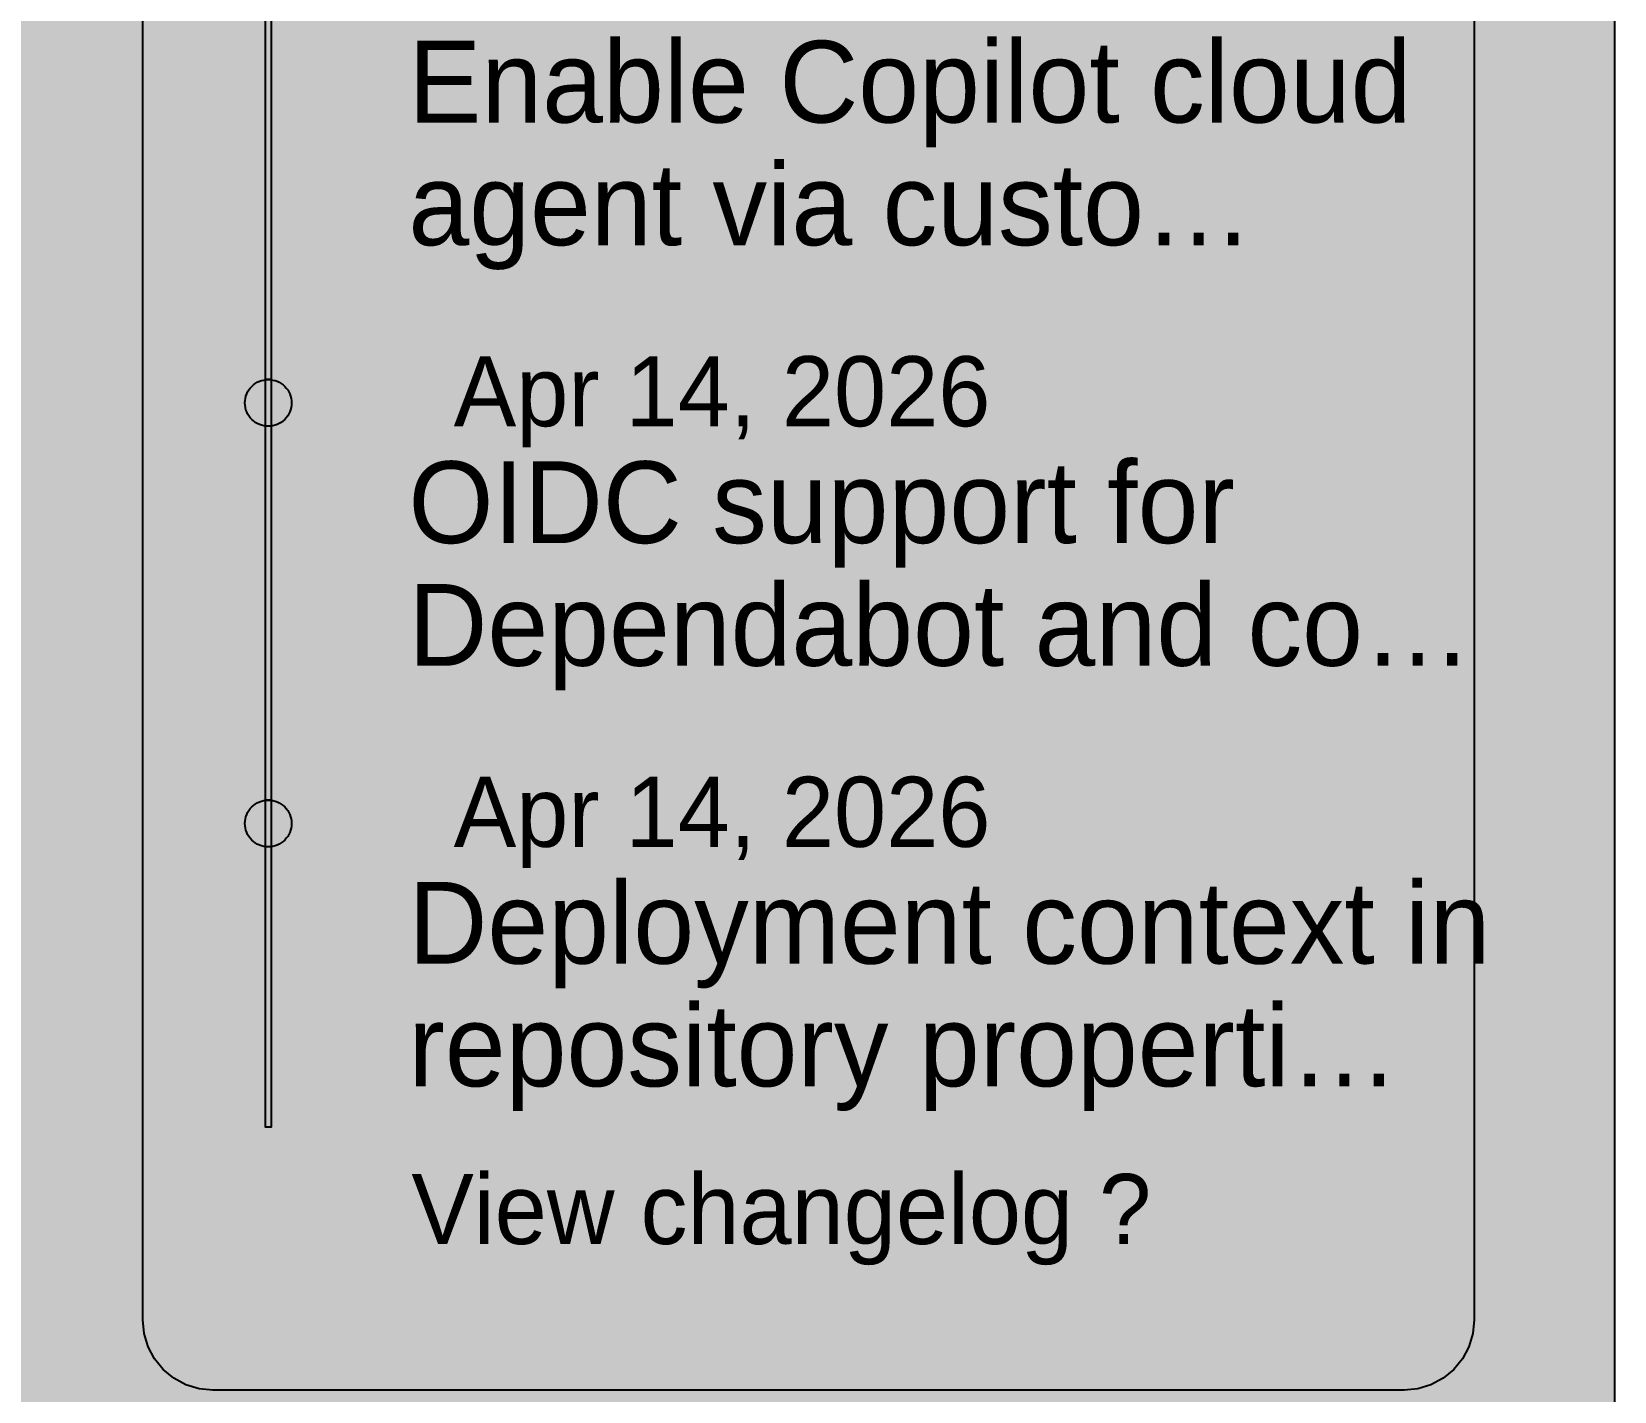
# Model space of a CAD drawing. Extents: x 0 to 2255, y 0 to 8703.
# Drawn here: x 1009 to 1280, y 8243.8 to 8476.6 of the extents above; entities that cross this region are included whole.
import ezdxf

# ---------------------------------------------------------------- set-up
doc = ezdxf.new("R2010")
doc.units = 0

msp = doc.modelspace()

# ---------------------------------------------------------------- hatches: boundary and pattern name
at = {"true_color": 0x0d1117}
for points in [[(0, 8703), (1280, 8703), (1280, 0.44), (0, 0.44)], [(0, 8639), (1280, 8639), (1280, 0.44), (0, 0.44)], [(1040.03, 8615), (1244, 8615), (1244, 8615), (1246.34, 8614.77), (1248.59, 8614.09), (1250.67, 8612.98), (1252.49, 8611.49), (1253.98, 8609.67), (1255.09, 8607.59), (1255.77, 8605.34), (1256, 8603), (1256, 8256), (1256, 8256), (1255.77, 8253.66), (1255.09, 8251.41), (1253.98, 8249.33), (1252.49, 8247.51), (1250.67, 8246.02), (1248.59, 8244.91), (1246.34, 8244.23), (1244, 8244), (1040.03, 8244), (1040.03, 8244), (1037.69, 8244.23), (1035.44, 8244.91), (1033.36, 8246.02), (1031.55, 8247.51), (1030.05, 8249.33), (1028.94, 8251.41), (1028.26, 8253.66), (1028.03, 8256), (1028.03, 8603), (1028.03, 8603), (1028.26, 8605.34), (1028.94, 8607.59), (1030.05, 8609.67), (1031.55, 8611.49), (1033.36, 8612.98), (1035.44, 8614.09), (1037.69, 8614.77), (1040.03, 8615)]]:
    msp.add_hatch(color=256, dxfattribs=at).paths.add_polyline_path(points, flags=0)
at = {"true_color": 0x010409}
msp.add_hatch(color=256, dxfattribs=at).paths.add_polyline_path([(0, 8639), (1280, 8639), (1280, 0.44), (0, 0.44)], flags=0)
at = {"true_color": 0x3d444d}
for points in [[(1049.03, 8489), (1050.03, 8489), (1050.03, 8417), (1049.03, 8417)], [(1049.53, 8417), (1049.92, 8416.98), (1050.31, 8416.92), (1050.69, 8416.83), (1051.06, 8416.7), (1051.42, 8416.53), (1051.75, 8416.33), (1052.07, 8416.09), (1052.36, 8415.83), (1052.62, 8415.54), (1052.86, 8415.22), (1053.06, 8414.89), (1053.23, 8414.53), (1053.36, 8414.16), (1053.46, 8413.78), (1053.51, 8413.39), (1053.53, 8413), (1053.51, 8412.61), (1053.46, 8412.22), (1053.36, 8411.84), (1053.23, 8411.47), (1053.06, 8411.11), (1052.86, 8410.78), (1052.62, 8410.46), (1052.36, 8410.17), (1052.07, 8409.91), (1051.75, 8409.67), (1051.42, 8409.47), (1051.06, 8409.3), (1050.69, 8409.17), (1050.31, 8409.08), (1049.92, 8409.02), (1049.53, 8409), (1049.14, 8409.02), (1048.75, 8409.08), (1048.37, 8409.17), (1048, 8409.3), (1047.65, 8409.47), (1047.31, 8409.67), (1046.99, 8409.91), (1046.7, 8410.17), (1046.44, 8410.46), (1046.2, 8410.78), (1046, 8411.11), (1045.83, 8411.47), (1045.7, 8411.84), (1045.61, 8412.22), (1045.55, 8412.61), (1045.53, 8413), (1045.55, 8413.39), (1045.61, 8413.78), (1045.7, 8414.16), (1045.83, 8414.53), (1046, 8414.89), (1046.2, 8415.22), (1046.44, 8415.54), (1046.7, 8415.83), (1046.99, 8416.09), (1047.31, 8416.33), (1047.65, 8416.53), (1048, 8416.7), (1048.37, 8416.83), (1048.75, 8416.92), (1049.14, 8416.98), (1049.53, 8417)], [(1049.03, 8417), (1050.03, 8417), (1050.03, 8345), (1049.03, 8345)], [(1049.53, 8345), (1049.92, 8344.98), (1050.31, 8344.92), (1050.69, 8344.83), (1051.06, 8344.7), (1051.42, 8344.53), (1051.75, 8344.33), (1052.07, 8344.09), (1052.36, 8343.83), (1052.62, 8343.54), (1052.86, 8343.22), (1053.06, 8342.89), (1053.23, 8342.53), (1053.36, 8342.16), (1053.46, 8341.78), (1053.51, 8341.39), (1053.53, 8341), (1053.51, 8340.61), (1053.46, 8340.22), (1053.36, 8339.84), (1053.23, 8339.47), (1053.06, 8339.11), (1052.86, 8338.78), (1052.62, 8338.46), (1052.36, 8338.17), (1052.07, 8337.91), (1051.75, 8337.67), (1051.42, 8337.47), (1051.06, 8337.3), (1050.69, 8337.17), (1050.31, 8337.08), (1049.92, 8337.02), (1049.53, 8337), (1049.14, 8337.02), (1048.75, 8337.08), (1048.37, 8337.17), (1048, 8337.3), (1047.65, 8337.47), (1047.31, 8337.67), (1046.99, 8337.91), (1046.7, 8338.17), (1046.44, 8338.46), (1046.2, 8338.78), (1046, 8339.11), (1045.83, 8339.47), (1045.7, 8339.84), (1045.61, 8340.22), (1045.55, 8340.61), (1045.53, 8341), (1045.55, 8341.39), (1045.61, 8341.78), (1045.7, 8342.16), (1045.83, 8342.53), (1046, 8342.89), (1046.2, 8343.22), (1046.44, 8343.54), (1046.7, 8343.83), (1046.99, 8344.09), (1047.31, 8344.33), (1047.65, 8344.53), (1048, 8344.7), (1048.37, 8344.83), (1048.75, 8344.92), (1049.14, 8344.98), (1049.53, 8345)], [(1049.03, 8345), (1050.03, 8345), (1050.03, 8289), (1049.03, 8289)]]:
    msp.add_hatch(color=256, dxfattribs=at).paths.add_polyline_path(points, flags=0)

# ---------------------------------------------------------------- linework, layer by layer
at = {"true_color": 0x0d1117}
for points in [[(0, 8703), (1280, 8703), (1280, 0.44), (0, 0.44)], [(0, 8639), (1280, 8639), (1280, 0.44), (0, 0.44)]]:
    msp.add_lwpolyline(points, close=True, dxfattribs=at)
at = {"true_color": 0x010409}
msp.add_lwpolyline([(0, 8639), (1280, 8639), (1280, 0.44), (0, 0.44)], close=True, dxfattribs=at)
at = {"true_color": 0x3d444d}
msp.add_lwpolyline([(1256, 8603), (1256, 8256), (1256, 8256), (1255.77, 8253.66), (1255.09, 8251.41), (1253.98, 8249.33), (1252.49, 8247.51), (1250.67, 8246.02), (1248.59, 8244.91), (1246.34, 8244.23), (1244, 8244), (1040.03, 8244), (1040.03, 8244), (1037.69, 8244.23), (1035.44, 8244.91), (1033.36, 8246.02), (1031.55, 8247.51), (1030.05, 8249.33), (1028.94, 8251.41), (1028.26, 8253.66), (1028.03, 8256), (1028.03, 8603)], dxfattribs=at)
for points in [[(1049.03, 8489), (1050.03, 8489), (1050.03, 8417), (1049.03, 8417)], [(1049.53, 8417), (1049.92, 8416.98), (1050.31, 8416.92), (1050.69, 8416.83), (1051.06, 8416.7), (1051.42, 8416.53), (1051.75, 8416.33), (1052.07, 8416.09), (1052.36, 8415.83), (1052.62, 8415.54), (1052.86, 8415.22), (1053.06, 8414.89), (1053.23, 8414.53), (1053.36, 8414.16), (1053.46, 8413.78), (1053.51, 8413.39), (1053.53, 8413), (1053.51, 8412.61), (1053.46, 8412.22), (1053.36, 8411.84), (1053.23, 8411.47), (1053.06, 8411.11), (1052.86, 8410.78), (1052.62, 8410.46), (1052.36, 8410.17), (1052.07, 8409.91), (1051.75, 8409.67), (1051.42, 8409.47), (1051.06, 8409.3), (1050.69, 8409.17), (1050.31, 8409.08), (1049.92, 8409.02), (1049.53, 8409), (1049.14, 8409.02), (1048.75, 8409.08), (1048.37, 8409.17), (1048, 8409.3), (1047.65, 8409.47), (1047.31, 8409.67), (1046.99, 8409.91), (1046.7, 8410.17), (1046.44, 8410.46), (1046.2, 8410.78), (1046, 8411.11), (1045.83, 8411.47), (1045.7, 8411.84), (1045.61, 8412.22), (1045.55, 8412.61), (1045.53, 8413), (1045.55, 8413.39), (1045.61, 8413.78), (1045.7, 8414.16), (1045.83, 8414.53), (1046, 8414.89), (1046.2, 8415.22), (1046.44, 8415.54), (1046.7, 8415.83), (1046.99, 8416.09), (1047.31, 8416.33), (1047.65, 8416.53), (1048, 8416.7), (1048.37, 8416.83), (1048.75, 8416.92), (1049.14, 8416.98), (1049.53, 8417)], [(1049.03, 8417), (1050.03, 8417), (1050.03, 8345), (1049.03, 8345)], [(1049.53, 8345), (1049.92, 8344.98), (1050.31, 8344.92), (1050.69, 8344.83), (1051.06, 8344.7), (1051.42, 8344.53), (1051.75, 8344.33), (1052.07, 8344.09), (1052.36, 8343.83), (1052.62, 8343.54), (1052.86, 8343.22), (1053.06, 8342.89), (1053.23, 8342.53), (1053.36, 8342.16), (1053.46, 8341.78), (1053.51, 8341.39), (1053.53, 8341), (1053.51, 8340.61), (1053.46, 8340.22), (1053.36, 8339.84), (1053.23, 8339.47), (1053.06, 8339.11), (1052.86, 8338.78), (1052.62, 8338.46), (1052.36, 8338.17), (1052.07, 8337.91), (1051.75, 8337.67), (1051.42, 8337.47), (1051.06, 8337.3), (1050.69, 8337.17), (1050.31, 8337.08), (1049.92, 8337.02), (1049.53, 8337), (1049.14, 8337.02), (1048.75, 8337.08), (1048.37, 8337.17), (1048, 8337.3), (1047.65, 8337.47), (1047.31, 8337.67), (1046.99, 8337.91), (1046.7, 8338.17), (1046.44, 8338.46), (1046.2, 8338.78), (1046, 8339.11), (1045.83, 8339.47), (1045.7, 8339.84), (1045.61, 8340.22), (1045.55, 8340.61), (1045.53, 8341), (1045.55, 8341.39), (1045.61, 8341.78), (1045.7, 8342.16), (1045.83, 8342.53), (1046, 8342.89), (1046.2, 8343.22), (1046.44, 8343.54), (1046.7, 8343.83), (1046.99, 8344.09), (1047.31, 8344.33), (1047.65, 8344.53), (1048, 8344.7), (1048.37, 8344.83), (1048.75, 8344.92), (1049.14, 8344.98), (1049.53, 8345)], [(1049.03, 8345), (1050.03, 8345), (1050.03, 8289), (1049.03, 8289)]]:
    msp.add_lwpolyline(points, close=True, dxfattribs=at)

# ---------------------------------------------------------------- texts
at = {"true_color": 0xf0f6fc}
for s, p in [('Enable Copilot cloud', (1073.53, 8461)), ('agent via custo…', (1073.53, 8440)), ('OIDC support for', (1073.53, 8389)), ('Dependabot and co…', (1073.53, 8368)), ('Deployment context in', (1073.53, 8317)), ('repository properti…', (1073.53, 8296))]:
    msp.add_text(s, height=14, dxfattribs=at).set_placement(p)
at = {"true_color": 0x9198a1}
for s, p in [('Apr 14, 2026', (1081.28, 8409)), ('Apr 14, 2026', (1081.28, 8337)), ('View changelog ?', (1074.03, 8269))]:
    msp.add_text(s, height=12, dxfattribs=at).set_placement(p)

doc.saveas('drawing.dxf')
